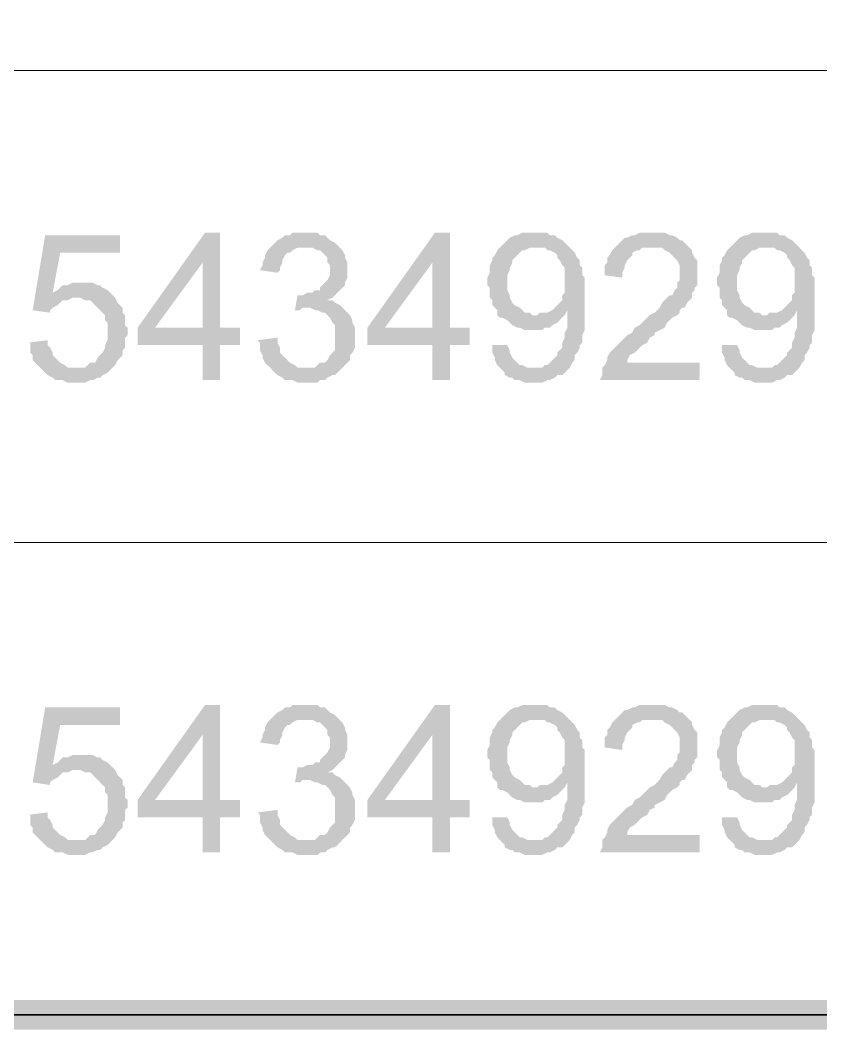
# Model space of a CAD drawing. Header units: millimetres. Extents: x -383313 to -161684, y -117025 to 99224.
# Drawn here: x -368034 to -366677, y -36104 to -34394 of the extents above; entities that cross this region are included whole.
import ezdxf

# ---------------------------------------------------------------- set-up
doc = ezdxf.new("R2010")
doc.units = ezdxf.units.MM
doc.header["$MEASUREMENT"] = 0
doc.layers.add('PDF_Geometry', color=7, linetype='Continuous')
doc.layers.add('PDF_Solid Fills', color=7, linetype='Continuous')

# ---------------------------------------------------------------- blocks, each defined once
blk = doc.blocks.new('A$Cf5759c35')
at = {"layer": 'PDF_Solid Fills'}
for points in [[(-9232.9, -16488.8), (-9258.3, -16488.8), (-9372.6, -16649.7), (-9372.6, -16679.3), (-9262.5, -16679.3), (-9262.5, -16738.6), (-9232.9, -16738.6), (-9232.9, -16679.3), (-9199, -16679.3), (-9199, -16649.7), (-9232.9, -16649.7), (-9343, -16649.7), (-9262.5, -16539.6)], [(-9232.9, -16488.8), (-9262.5, -16539.6), (-9262.5, -16649.7), (-9343, -16649.7), (-9232.9, -16649.7)], [(-9089, -16488.8), (-9110.1, -16488.8), (-9114.4, -16493.1), (-9122.8, -16493.1), (-9127.1, -16497.3), (-9135.5, -16501.5), (-9139.8, -16505.8), (-9139.8, -16505.8), (-9144, -16510), (-9089, -16514.2), (-9084.7, -16514.2), (-9076.3, -16514.2), (-9067.8, -16518.5), (-9063.6, -16518.5), (-9059.3, -16522.7), (-9055.1, -16526.9), (-9050.9, -16531.2), (-9050.9, -16539.6), (-9046.6, -16543.9), (-9046.6, -16552.3), (-9046.6, -16556.6), (-9046.6, -16560.8), (-9050.9, -16569.3), (-9055.1, -16573.5), (-9059.3, -16577.7), (-9063.6, -16582), (-9063.6, -16586.2), (-9072, -16586.2), (-9076.3, -16590.4), (-9084.7, -16590.4), (-9093.2, -16594.7), (-9097.4, -16594.7), (-9038.2, -16594.7), (-9033.9, -16590.4), (-9029.7, -16586.2), (-9025.5, -16582), (-9021.2, -16577.7), (-9021.2, -16573.5), (-9017, -16565), (-9017, -16560.8), (-9017, -16552.3), (-9017, -16548.1), (-9017, -16539.6), (-9021.2, -16531.2), (-9021.2, -16526.9), (-9025.5, -16518.5), (-9025.5, -16518.5), (-9029.7, -16514.2), (-9033.9, -16510), (-9038.2, -16505.8), (-9046.6, -16501.5), (-9050.9, -16497.3), (-9055.1, -16493.1), (-9063.6, -16493.1), (-9067.8, -16488.8), (-9076.3, -16488.8), (-9080.5, -16488.8)], [(-8843.4, -16488.8), (-8868.8, -16488.8), (-8983.1, -16649.7), (-8983.1, -16679.3), (-8873.1, -16679.3), (-8873.1, -16738.6), (-8843.4, -16738.6), (-8843.4, -16679.3), (-8809.6, -16679.3), (-8809.6, -16649.7), (-8843.4, -16649.7), (-8953.5, -16649.7), (-8873.1, -16539.6)], [(-8843.4, -16488.8), (-8873.1, -16539.6), (-8873.1, -16649.7), (-8953.5, -16649.7), (-8843.4, -16649.7)], [(-8699.5, -16488.8), (-8699.5, -16488.8), (-8720.7, -16488.8), (-8729.1, -16493.1), (-8733.4, -16493.1), (-8741.8, -16497.3), (-8746.1, -16501.5), (-8750.3, -16505.8), (-8754.5, -16510), (-8695.3, -16514.2), (-8691, -16514.2), (-8682.6, -16514.2), (-8678.3, -16518.5), (-8674.1, -16518.5), (-8665.6, -16522.7), (-8661.4, -16526.9), (-8661.4, -16531.2), (-8657.2, -16535.4), (-8652.9, -16543.9), (-8648.7, -16548.1), (-8648.7, -16556.6), (-8648.7, -16560.8), (-8648.7, -16569.3), (-8648.7, -16573.5), (-8648.7, -16582), (-8648.7, -16590.4), (-8652.9, -16594.7), (-8652.9, -16603.1), (-8657.2, -16607.4), (-8661.4, -16611.6), (-8665.6, -16615.8), (-8669.9, -16620.1), (-8644.5, -16620.1), (-8644.5, -16628.5), (-8644.5, -16628.5), (-8644.5, -16637), (-8644.5, -16645.5), (-8644.5, -16649.7), (-8648.7, -16658.2), (-8648.7, -16666.6), (-8648.7, -16666.6), (-8652.9, -16675.1), (-8652.9, -16683.6), (-8657.2, -16687.8), (-8661.4, -16692), (-8661.4, -16696.3), (-8665.6, -16700.5), (-8674.1, -16709), (-8678.3, -16713.2), (-8682.6, -16713.2), (-8686.8, -16717.4), (-8695.3, -16717.4), (-8703.7, -16717.4), (-8644.5, -16721.7), (-8640.2, -16717.4), (-8636, -16709), (-8631.8, -16704.7), (-8631.8, -16696.3), (-8627.5, -16692), (-8623.3, -16683.6), (-8623.3, -16683.6), (-8623.3, -16679.3), (-8619.1, -16675.1), (-8619.1, -16666.6), (-8619.1, -16662.4), (-8614.8, -16653.9), (-8614.8, -16649.7), (-8614.8, -16641.2), (-8614.8, -16632.8), (-8614.8, -16624.3), (-8614.8, -16615.8), (-8614.8, -16607.4), (-8614.8, -16607.4), (-8614.8, -16598.9), (-8614.8, -16590.4), (-8614.8, -16582), (-8614.8, -16573.5), (-8614.8, -16565), (-8619.1, -16560.8), (-8619.1, -16552.3), (-8619.1, -16548.1), (-8623.3, -16543.9), (-8623.3, -16539.6), (-8623.3, -16535.4), (-8627.5, -16531.2), (-8631.8, -16522.7), (-8636, -16518.5), (-8640.2, -16514.2), (-8644.5, -16510), (-8648.7, -16505.8), (-8652.9, -16501.5), (-8661.4, -16497.3), (-8665.6, -16493.1), (-8674.1, -16493.1), (-8678.3, -16488.8), (-8686.8, -16488.8), (-8691, -16488.8)], [(-8500.5, -16488.8), (-8521.7, -16488.8), (-8530.2, -16493.1), (-8534.4, -16493.1), (-8542.9, -16497.3), (-8547.1, -16497.3), (-8551.3, -16501.5), (-8555.6, -16505.8), (-8559.8, -16510), (-8564, -16514.2), (-8568.3, -16518.5), (-8572.5, -16526.9), (-8576.7, -16531.2), (-8576.7, -16539.6), (-8581, -16543.9), (-8581, -16552.3), (-8581, -16560.8), (-8551.3, -16565), (-8551.3, -16556.6), (-8547.1, -16548.1), (-8547.1, -16543.9), (-8542.9, -16535.4), (-8538.6, -16531.2), (-8534.4, -16526.9), (-8534.4, -16522.7), (-8525.9, -16518.5), (-8521.7, -16518.5), (-8517.5, -16514.2), (-8509, -16514.2), (-8500.5, -16514.2), (-8437, -16514.2), (-8445.5, -16505.8), (-8445.5, -16505.8), (-8449.7, -16501.5), (-8454, -16501.5), (-8458.2, -16497.3), (-8466.7, -16493.1), (-8470.9, -16493.1), (-8479.4, -16488.8), (-8483.6, -16488.8), (-8492.1, -16488.8)], [(-8310, -16488.8), (-8310, -16488.8), (-8331.2, -16488.8), (-8339.7, -16493.1), (-8343.9, -16493.1), (-8352.4, -16497.3), (-8356.6, -16501.5), (-8360.8, -16505.8), (-8365.1, -16510), (-8305.8, -16514.2), (-8301.6, -16514.2), (-8293.1, -16514.2), (-8288.9, -16518.5), (-8284.6, -16518.5), (-8276.2, -16522.7), (-8271.9, -16526.9), (-8271.9, -16531.2), (-8267.7, -16535.4), (-8263.5, -16543.9), (-8259.2, -16548.1), (-8259.2, -16556.6), (-8259.2, -16560.8), (-8259.2, -16569.3), (-8259.2, -16573.5), (-8259.2, -16582), (-8259.2, -16590.4), (-8263.5, -16594.7), (-8263.5, -16603.1), (-8267.7, -16607.4), (-8271.9, -16611.6), (-8276.2, -16615.8), (-8280.4, -16620.1), (-8255, -16620.1), (-8255, -16628.5), (-8255, -16628.5), (-8255, -16637), (-8255, -16645.5), (-8255, -16649.7), (-8259.2, -16658.2), (-8259.2, -16666.6), (-8259.2, -16666.6), (-8263.5, -16675.1), (-8263.5, -16683.6), (-8267.7, -16687.8), (-8271.9, -16692), (-8271.9, -16696.3), (-8276.2, -16700.5), (-8284.6, -16709), (-8288.9, -16713.2), (-8293.1, -16713.2), (-8297.3, -16717.4), (-8305.8, -16717.4), (-8314.3, -16717.4), (-8255, -16721.7), (-8250.8, -16717.4), (-8246.5, -16709), (-8242.3, -16704.7), (-8242.3, -16696.3), (-8238.1, -16692), (-8233.8, -16683.6), (-8233.8, -16683.6), (-8233.8, -16679.3), (-8229.6, -16675.1), (-8229.6, -16666.6), (-8229.6, -16662.4), (-8225.4, -16653.9), (-8225.4, -16649.7), (-8225.4, -16641.2), (-8225.4, -16632.8), (-8225.4, -16624.3), (-8225.4, -16615.8), (-8225.4, -16607.4), (-8225.4, -16607.4), (-8225.4, -16598.9), (-8225.4, -16590.4), (-8225.4, -16582), (-8225.4, -16573.5), (-8225.4, -16565), (-8229.6, -16560.8), (-8229.6, -16552.3), (-8229.6, -16548.1), (-8233.8, -16543.9), (-8233.8, -16539.6), (-8233.8, -16535.4), (-8238.1, -16531.2), (-8242.3, -16522.7), (-8246.5, -16518.5), (-8250.8, -16514.2), (-8255, -16510), (-8259.2, -16505.8), (-8263.5, -16501.5), (-8271.9, -16497.3), (-8276.2, -16493.1), (-8284.6, -16493.1), (-8288.9, -16488.8), (-8297.3, -16488.8), (-8301.6, -16488.8)], [(-9402.2, -16493.1), (-9529.2, -16493.1), (-9550.4, -16620.1), (-9520.8, -16624.3), (-9520.8, -16620.1), (-9516.5, -16615.8), (-9508.1, -16611.6), (-9503.8, -16607.4), (-9503.8, -16607.4), (-9499.6, -16603.1), (-9491.1, -16603.1), (-9482.7, -16598.9), (-9478.4, -16598.9), (-9414.9, -16594.7), (-9414.9, -16594.7), (-9419.2, -16590.4), (-9516.5, -16590.4), (-9503.8, -16522.7), (-9402.2, -16522.7)], [(-9144, -16510), (-9148.2, -16514.2), (-9152.5, -16518.5), (-9156.7, -16526.9), (-9156.7, -16531.2), (-9160.9, -16539.6), (-9160.9, -16543.9), (-9165.2, -16552.3), (-9135.5, -16556.6), (-9131.3, -16552.3), (-9131.3, -16548.1), (-9127.1, -16539.6), (-9127.1, -16535.4), (-9122.8, -16526.9), (-9118.6, -16522.7), (-9114.4, -16522.7), (-9110.1, -16518.5), (-9101.7, -16514.2), (-9097.4, -16514.2), (-9089, -16514.2)], [(-8754.5, -16510), (-8758.8, -16514.2), (-8763, -16518.5), (-8767.2, -16526.9), (-8771.5, -16531.2), (-8771.5, -16535.4), (-8775.7, -16543.9), (-8775.7, -16548.1), (-8775.7, -16556.6), (-8779.9, -16565), (-8779.9, -16573.5), (-8779.9, -16577.7), (-8775.7, -16582), (-8775.7, -16590.4), (-8775.7, -16598.9), (-8771.5, -16603.1), (-8771.5, -16611.6), (-8767.2, -16615.8), (-8763, -16620.1), (-8763, -16628.5), (-8758.8, -16632.8), (-8695.3, -16628.5), (-8703.7, -16628.5), (-8708, -16624.3), (-8716.4, -16624.3), (-8720.7, -16620.1), (-8724.9, -16615.8), (-8733.4, -16611.6), (-8733.4, -16611.6), (-8737.6, -16607.4), (-8741.8, -16598.9), (-8741.8, -16594.7), (-8746.1, -16586.2), (-8746.1, -16582), (-8746.1, -16573.5), (-8746.1, -16565), (-8746.1, -16560.8), (-8741.8, -16552.3), (-8741.8, -16548.1), (-8737.6, -16539.6), (-8737.6, -16535.4), (-8733.4, -16531.2), (-8724.9, -16522.7), (-8720.7, -16518.5), (-8716.4, -16518.5), (-8708, -16514.2), (-8703.7, -16514.2), (-8695.3, -16514.2)], [(-8437, -16514.2), (-8500.5, -16514.2), (-8483.6, -16514.2), (-8479.4, -16518.5), (-8470.9, -16522.7), (-8466.7, -16526.9), (-8466.7, -16526.9), (-8462.4, -16531.2), (-8458.2, -16535.4), (-8454, -16543.9), (-8454, -16548.1), (-8454, -16556.6), (-8454, -16560.8), (-8454, -16569.3), (-8458.2, -16573.5), (-8458.2, -16582), (-8462.4, -16586.2), (-8466.7, -16594.7), (-8470.9, -16594.7), (-8475.1, -16598.9), (-8479.4, -16603.1), (-8483.6, -16607.4), (-8487.8, -16615.8), (-8492.1, -16620.1), (-8496.3, -16624.3), (-8504.8, -16628.5), (-8509, -16632.8), (-8517.5, -16641.2), (-8521.7, -16645.5), (-8530.2, -16649.7), (-8534.4, -16658.2), (-8542.9, -16662.4), (-8547.1, -16666.6), (-8551.3, -16670.9), (-8555.6, -16675.1), (-8559.8, -16679.3), (-8564, -16683.6), (-8568.3, -16687.8), (-8572.5, -16692), (-8576.7, -16700.5), (-8576.7, -16704.7), (-8581, -16713.2), (-8585.2, -16717.4), (-8585.2, -16717.4), (-8585.2, -16725.9), (-8585.2, -16730.1), (-8589.4, -16738.6), (-8420.1, -16738.6), (-8420.1, -16709), (-8542.9, -16709), (-8542.9, -16709), (-8542.9, -16704.7), (-8538.6, -16696.3), (-8530.2, -16692), (-8530.2, -16692), (-8525.9, -16687.8), (-8521.7, -16683.6), (-8517.5, -16679.3), (-8509, -16675.1), (-8504.8, -16666.6), (-8496.3, -16662.4), (-8496.3, -16658.2), (-8487.8, -16653.9), (-8479.4, -16649.7), (-8475.1, -16641.2), (-8470.9, -16637), (-8466.7, -16632.8), (-8458.2, -16628.5), (-8454, -16624.3), (-8454, -16620.1), (-8449.7, -16615.8), (-8445.5, -16615.8), (-8441.3, -16607.4), (-8437, -16603.1), (-8432.8, -16598.9), (-8432.8, -16590.4), (-8428.6, -16586.2), (-8428.6, -16582), (-8424.3, -16577.7), (-8424.3, -16569.3), (-8424.3, -16565), (-8424.3, -16556.6), (-8424.3, -16556.6), (-8424.3, -16548.1), (-8424.3, -16543.9), (-8424.3, -16535.4), (-8428.6, -16531.2), (-8432.8, -16522.7), (-8432.8, -16518.5)], [(-8365.1, -16510), (-8369.3, -16514.2), (-8373.5, -16518.5), (-8377.8, -16526.9), (-8382, -16531.2), (-8382, -16535.4), (-8386.2, -16543.9), (-8386.2, -16548.1), (-8386.2, -16556.6), (-8390.5, -16565), (-8390.5, -16573.5), (-8390.5, -16577.7), (-8386.2, -16582), (-8386.2, -16590.4), (-8386.2, -16598.9), (-8382, -16603.1), (-8382, -16611.6), (-8377.8, -16615.8), (-8373.5, -16620.1), (-8373.5, -16628.5), (-8369.3, -16632.8), (-8305.8, -16628.5), (-8314.3, -16628.5), (-8318.5, -16624.3), (-8327, -16624.3), (-8331.2, -16620.1), (-8335.4, -16615.8), (-8343.9, -16611.6), (-8343.9, -16611.6), (-8348.1, -16607.4), (-8352.4, -16598.9), (-8352.4, -16594.7), (-8356.6, -16586.2), (-8356.6, -16582), (-8356.6, -16573.5), (-8356.6, -16565), (-8356.6, -16560.8), (-8352.4, -16552.3), (-8352.4, -16548.1), (-8348.1, -16539.6), (-8348.1, -16535.4), (-8343.9, -16531.2), (-8335.4, -16522.7), (-8331.2, -16518.5), (-8327, -16518.5), (-8318.5, -16514.2), (-8314.3, -16514.2), (-8305.8, -16514.2)], [(-9470, -16573.5), (-9470, -16573.5), (-9482.7, -16573.5), (-9491.1, -16577.7), (-9499.6, -16577.7), (-9503.8, -16582), (-9508.1, -16586.2), (-9516.5, -16590.4), (-9419.2, -16590.4), (-9423.4, -16586.2), (-9431.9, -16582), (-9436.1, -16577.7), (-9440.3, -16577.7), (-9448.8, -16573.5), (-9453, -16573.5), (-9461.5, -16573.5)], [(-9414.9, -16594.7), (-9478.4, -16598.9), (-9470, -16598.9), (-9461.5, -16603.1), (-9453, -16603.1), (-9448.8, -16607.4), (-9444.6, -16611.6), (-9440.3, -16615.8), (-9436.1, -16620.1), (-9431.9, -16624.3), (-9427.6, -16628.5), (-9427.6, -16637), (-9423.4, -16641.2), (-9423.4, -16649.7), (-9423.4, -16658.2), (-9423.4, -16658.2), (-9423.4, -16662.4), (-9423.4, -16670.9), (-9427.6, -16679.3), (-9427.6, -16683.6), (-9431.9, -16692), (-9436.1, -16696.3), (-9440.3, -16700.5), (-9440.3, -16700.5), (-9444.6, -16709), (-9453, -16709), (-9457.3, -16713.2), (-9461.5, -16717.4), (-9470, -16717.4), (-9478.4, -16717.4), (-9414.9, -16717.4), (-9410.7, -16713.2), (-9410.7, -16713.2), (-9406.5, -16704.7), (-9402.2, -16700.5), (-9398, -16696.3), (-9398, -16687.8), (-9393.8, -16683.6), (-9393.8, -16675.1), (-9393.8, -16666.6), (-9389.5, -16662.4), (-9389.5, -16653.9), (-9389.5, -16649.7), (-9393.8, -16645.5), (-9393.8, -16637), (-9393.8, -16628.5), (-9398, -16624.3), (-9398, -16615.8), (-9402.2, -16611.6), (-9406.5, -16607.4), (-9410.7, -16598.9)], [(-9101.7, -16594.7), (-9105.9, -16620.1), (-9105.9, -16620.1), (-9097.4, -16620.1), (-9093.2, -16615.8), (-9084.7, -16615.8), (-9025.5, -16615.8), (-9029.7, -16611.6), (-9038.2, -16607.4), (-9042.4, -16603.1), (-9050.9, -16603.1), (-9042.4, -16598.9), (-9038.2, -16594.7), (-9097.4, -16594.7)], [(-9025.5, -16615.8), (-9084.7, -16615.8), (-9080.5, -16615.8), (-9072, -16620.1), (-9067.8, -16620.1), (-9059.3, -16624.3), (-9055.1, -16624.3), (-9050.9, -16628.5), (-9046.6, -16632.8), (-9042.4, -16641.2), (-9038.2, -16645.5), (-9038.2, -16649.7), (-9038.2, -16658.2), (-9038.2, -16666.6), (-9038.2, -16666.6), (-9038.2, -16670.9), (-9038.2, -16679.3), (-9038.2, -16687.8), (-9042.4, -16692), (-9046.6, -16696.3), (-9050.9, -16704.7), (-9055.1, -16709), (-9063.6, -16709), (-9067.8, -16713.2), (-9072, -16717.4), (-9080.5, -16717.4), (-9089, -16717.4), (-9148.2, -16717.4), (-9144, -16721.7), (-9139.8, -16725.9), (-9135.5, -16730.1), (-9127.1, -16734.4), (-9122.8, -16738.6), (-9114.4, -16738.6), (-9110.1, -16738.6), (-9101.7, -16742.8), (-9097.4, -16742.8), (-9089, -16742.8), (-9084.7, -16742.8), (-9076.3, -16742.8), (-9067.8, -16742.8), (-9063.6, -16738.6), (-9055.1, -16738.6), (-9050.9, -16734.4), (-9042.4, -16730.1), (-9038.2, -16730.1), (-9033.9, -16725.9), (-9029.7, -16721.7), (-9025.5, -16717.4), (-9021.2, -16713.2), (-9017, -16709), (-9012.8, -16704.7), (-9012.8, -16696.3), (-9008.5, -16692), (-9004.3, -16683.6), (-9004.3, -16679.3), (-9004.3, -16670.9), (-9004.3, -16666.6), (-9004.3, -16662.4), (-9004.3, -16653.9), (-9004.3, -16649.7), (-9008.5, -16641.2), (-9008.5, -16637), (-9012.8, -16628.5), (-9017, -16624.3), (-9017, -16624.3), (-9021.2, -16620.1)], [(-8669.9, -16620.1), (-8678.3, -16624.3), (-8691, -16624.3), (-8695.3, -16628.5), (-8758.8, -16632.8), (-8754.5, -16632.8), (-8746.1, -16637), (-8741.8, -16641.2), (-8737.6, -16645.5), (-8729.1, -16649.7), (-8724.9, -16649.7), (-8716.4, -16653.9), (-8712.2, -16653.9), (-8703.7, -16653.9), (-8703.7, -16653.9), (-8695.3, -16653.9), (-8686.8, -16653.9), (-8682.6, -16649.7), (-8674.1, -16649.7), (-8669.9, -16645.5), (-8669.9, -16645.5), (-8661.4, -16641.2), (-8657.2, -16637), (-8652.9, -16632.8), (-8648.7, -16628.5), (-8644.5, -16620.1)], [(-8280.4, -16620.1), (-8288.9, -16624.3), (-8301.6, -16624.3), (-8305.8, -16628.5), (-8369.3, -16632.8), (-8365.1, -16632.8), (-8356.6, -16637), (-8352.4, -16641.2), (-8348.1, -16645.5), (-8339.7, -16649.7), (-8335.4, -16649.7), (-8327, -16653.9), (-8322.7, -16653.9), (-8314.3, -16653.9), (-8314.3, -16653.9), (-8305.8, -16653.9), (-8297.3, -16653.9), (-8293.1, -16649.7), (-8284.6, -16649.7), (-8280.4, -16645.5), (-8280.4, -16645.5), (-8271.9, -16641.2), (-8267.7, -16637), (-8263.5, -16632.8), (-8259.2, -16628.5), (-8255, -16620.1)], [(-9525, -16670.9), (-9558.9, -16675.1), (-9554.6, -16675.1), (-9554.6, -16692), (-9550.4, -16696.3), (-9550.4, -16704.7), (-9546.2, -16709), (-9541.9, -16713.2), (-9537.7, -16717.4), (-9533.5, -16721.7), (-9529.2, -16725.9), (-9525, -16730.1), (-9516.5, -16734.4), (-9512.3, -16738.6), (-9503.8, -16738.6), (-9499.6, -16738.6), (-9491.1, -16742.8), (-9482.7, -16742.8), (-9478.4, -16742.8), (-9474.2, -16742.8), (-9470, -16742.8), (-9461.5, -16742.8), (-9453, -16738.6), (-9448.8, -16738.6), (-9440.3, -16734.4), (-9436.1, -16734.4), (-9431.9, -16730.1), (-9423.4, -16725.9), (-9419.2, -16721.7), (-9414.9, -16717.4), (-9478.4, -16717.4), (-9478.4, -16717.4), (-9482.7, -16717.4), (-9491.1, -16717.4), (-9495.4, -16713.2), (-9503.8, -16709), (-9508.1, -16704.7), (-9512.3, -16700.5), (-9516.5, -16696.3), (-9516.5, -16692), (-9520.8, -16683.6), (-9525, -16679.3)], [(-9135.5, -16666.6), (-9169.4, -16670.9), (-9165.2, -16675.1), (-9165.2, -16687.8), (-9160.9, -16696.3), (-9160.9, -16700.5), (-9156.7, -16709), (-9152.5, -16713.2), (-9148.2, -16717.4), (-9089, -16717.4), (-9093.2, -16717.4), (-9101.7, -16717.4), (-9105.9, -16713.2), (-9114.4, -16709), (-9118.6, -16704.7), (-9118.6, -16704.7), (-9122.8, -16700.5), (-9127.1, -16696.3), (-9131.3, -16692), (-9131.3, -16683.6), (-9135.5, -16675.1)], [(-8746.1, -16679.3), (-8771.5, -16679.3), (-8771.5, -16692), (-8767.2, -16700.5), (-8767.2, -16704.7), (-8763, -16713.2), (-8758.8, -16717.4), (-8754.5, -16721.7), (-8750.3, -16725.9), (-8750.3, -16730.1), (-8741.8, -16734.4), (-8737.6, -16734.4), (-8733.4, -16738.6), (-8724.9, -16738.6), (-8716.4, -16742.8), (-8712.2, -16742.8), (-8703.7, -16742.8), (-8699.5, -16742.8), (-8691, -16742.8), (-8686.8, -16742.8), (-8678.3, -16738.6), (-8674.1, -16738.6), (-8665.6, -16734.4), (-8661.4, -16730.1), (-8652.9, -16730.1), (-8648.7, -16725.9), (-8644.5, -16721.7), (-8703.7, -16717.4), (-8703.7, -16717.4), (-8712.2, -16717.4), (-8720.7, -16713.2), (-8724.9, -16713.2), (-8729.1, -16709), (-8733.4, -16704.7), (-8737.6, -16700.5), (-8741.8, -16692), (-8741.8, -16687.8)], [(-8356.6, -16679.3), (-8382, -16679.3), (-8382, -16692), (-8377.8, -16700.5), (-8377.8, -16704.7), (-8373.5, -16713.2), (-8369.3, -16717.4), (-8365.1, -16721.7), (-8360.8, -16725.9), (-8360.8, -16730.1), (-8352.4, -16734.4), (-8348.1, -16734.4), (-8343.9, -16738.6), (-8335.4, -16738.6), (-8327, -16742.8), (-8322.7, -16742.8), (-8314.3, -16742.8), (-8310, -16742.8), (-8301.6, -16742.8), (-8297.3, -16742.8), (-8288.9, -16738.6), (-8284.6, -16738.6), (-8276.2, -16734.4), (-8271.9, -16730.1), (-8263.5, -16730.1), (-8259.2, -16725.9), (-8255, -16721.7), (-8314.3, -16717.4), (-8314.3, -16717.4), (-8322.7, -16717.4), (-8331.2, -16713.2), (-8335.4, -16713.2), (-8339.7, -16709), (-8343.9, -16704.7), (-8348.1, -16700.5), (-8352.4, -16692), (-8352.4, -16687.8)], [(-9402.2, -17293.2), (-9529.2, -17293.2), (-9550.4, -17420.2), (-9520.8, -17424.4), (-9520.8, -17420.2), (-9516.5, -17415.9), (-9508.1, -17411.7), (-9503.8, -17407.5), (-9503.8, -17407.5), (-9499.6, -17403.2), (-9491.1, -17403.2), (-9482.7, -17399), (-9478.4, -17399), (-9414.9, -17394.8), (-9414.9, -17394.8), (-9419.2, -17390.5), (-9516.5, -17390.5), (-9503.8, -17322.8), (-9402.2, -17322.8)], [(-9232.9, -17288.9), (-9258.3, -17288.9), (-9372.6, -17449.8), (-9372.6, -17479.4), (-9262.5, -17479.4), (-9262.5, -17538.7), (-9232.9, -17538.7), (-9232.9, -17479.4), (-9199, -17479.4), (-9199, -17449.8), (-9232.9, -17449.8), (-9343, -17449.8), (-9262.5, -17339.7)], [(-9232.9, -17288.9), (-9262.5, -17339.7), (-9262.5, -17449.8), (-9343, -17449.8), (-9232.9, -17449.8)], [(-9089, -17288.9), (-9110.1, -17288.9), (-9114.4, -17293.2), (-9122.8, -17293.2), (-9127.1, -17297.4), (-9135.5, -17301.6), (-9139.8, -17305.9), (-9139.8, -17305.9), (-9144, -17310.1), (-9089, -17314.3), (-9084.7, -17314.3), (-9076.3, -17314.3), (-9067.8, -17318.6), (-9063.6, -17318.6), (-9059.3, -17322.8), (-9055.1, -17327), (-9050.9, -17331.3), (-9050.9, -17339.7), (-9046.6, -17344), (-9046.6, -17352.4), (-9046.6, -17356.7), (-9046.6, -17360.9), (-9050.9, -17369.4), (-9055.1, -17373.6), (-9059.3, -17377.8), (-9063.6, -17382.1), (-9063.6, -17386.3), (-9072, -17386.3), (-9076.3, -17390.5), (-9084.7, -17390.5), (-9093.2, -17394.8), (-9097.4, -17394.8), (-9038.2, -17394.8), (-9033.9, -17390.5), (-9029.7, -17386.3), (-9025.5, -17382.1), (-9021.2, -17377.8), (-9021.2, -17373.6), (-9017, -17365.1), (-9017, -17360.9), (-9017, -17352.4), (-9017, -17348.2), (-9017, -17339.7), (-9021.2, -17331.3), (-9021.2, -17327), (-9025.5, -17318.6), (-9025.5, -17318.6), (-9029.7, -17314.3), (-9033.9, -17310.1), (-9038.2, -17305.9), (-9046.6, -17301.6), (-9050.9, -17297.4), (-9055.1, -17293.2), (-9063.6, -17293.2), (-9067.8, -17288.9), (-9076.3, -17288.9), (-9080.5, -17288.9)], [(-8843.4, -17288.9), (-8868.8, -17288.9), (-8983.1, -17449.8), (-8983.1, -17479.4), (-8873.1, -17479.4), (-8873.1, -17538.7), (-8843.4, -17538.7), (-8843.4, -17479.4), (-8809.6, -17479.4), (-8809.6, -17449.8), (-8843.4, -17449.8), (-8953.5, -17449.8), (-8873.1, -17339.7)], [(-8843.4, -17288.9), (-8873.1, -17339.7), (-8873.1, -17449.8), (-8953.5, -17449.8), (-8843.4, -17449.8)], [(-8699.5, -17288.9), (-8699.5, -17288.9), (-8720.7, -17288.9), (-8729.1, -17293.2), (-8733.4, -17293.2), (-8741.8, -17297.4), (-8746.1, -17301.6), (-8750.3, -17305.9), (-8754.5, -17310.1), (-8695.3, -17314.3), (-8691, -17314.3), (-8682.6, -17314.3), (-8678.3, -17318.6), (-8674.1, -17318.6), (-8665.6, -17322.8), (-8661.4, -17327), (-8661.4, -17331.3), (-8657.2, -17335.5), (-8652.9, -17344), (-8648.7, -17348.2), (-8648.7, -17356.7), (-8648.7, -17360.9), (-8648.7, -17369.4), (-8648.7, -17373.6), (-8648.7, -17382.1), (-8648.7, -17390.5), (-8652.9, -17394.8), (-8652.9, -17403.2), (-8657.2, -17407.5), (-8661.4, -17411.7), (-8665.6, -17415.9), (-8669.9, -17420.2), (-8644.5, -17420.2), (-8644.5, -17428.6), (-8644.5, -17428.6), (-8644.5, -17437.1), (-8644.5, -17445.6), (-8644.5, -17449.8), (-8648.7, -17458.3), (-8648.7, -17466.7), (-8648.7, -17466.7), (-8652.9, -17475.2), (-8652.9, -17483.7), (-8657.2, -17487.9), (-8661.4, -17492.1), (-8661.4, -17496.4), (-8665.6, -17500.6), (-8674.1, -17509.1), (-8678.3, -17513.3), (-8682.6, -17513.3), (-8686.8, -17517.5), (-8695.3, -17517.5), (-8703.7, -17517.5), (-8644.5, -17521.8), (-8640.2, -17517.5), (-8636, -17509.1), (-8631.8, -17504.8), (-8631.8, -17496.4), (-8627.5, -17492.1), (-8623.3, -17483.7), (-8623.3, -17483.7), (-8623.3, -17479.4), (-8619.1, -17475.2), (-8619.1, -17466.7), (-8619.1, -17462.5), (-8614.8, -17454), (-8614.8, -17449.8), (-8614.8, -17441.3), (-8614.8, -17432.9), (-8614.8, -17424.4), (-8614.8, -17415.9), (-8614.8, -17407.5), (-8614.8, -17407.5), (-8614.8, -17399), (-8614.8, -17390.5), (-8614.8, -17382.1), (-8614.8, -17373.6), (-8614.8, -17365.1), (-8619.1, -17360.9), (-8619.1, -17352.4), (-8619.1, -17348.2), (-8623.3, -17344), (-8623.3, -17339.7), (-8623.3, -17335.5), (-8627.5, -17331.3), (-8631.8, -17322.8), (-8636, -17318.6), (-8640.2, -17314.3), (-8644.5, -17310.1), (-8648.7, -17305.9), (-8652.9, -17301.6), (-8661.4, -17297.4), (-8665.6, -17293.2), (-8674.1, -17293.2), (-8678.3, -17288.9), (-8686.8, -17288.9), (-8691, -17288.9)], [(-8500.5, -17288.9), (-8521.7, -17288.9), (-8530.2, -17293.2), (-8534.4, -17293.2), (-8542.9, -17297.4), (-8547.1, -17297.4), (-8551.3, -17301.6), (-8555.6, -17305.9), (-8559.8, -17310.1), (-8564, -17314.3), (-8568.3, -17318.6), (-8572.5, -17327), (-8576.7, -17331.3), (-8576.7, -17339.7), (-8581, -17344), (-8581, -17352.4), (-8581, -17360.9), (-8551.3, -17365.1), (-8551.3, -17356.7), (-8547.1, -17348.2), (-8547.1, -17344), (-8542.9, -17335.5), (-8538.6, -17331.3), (-8534.4, -17327), (-8534.4, -17322.8), (-8525.9, -17318.6), (-8521.7, -17318.6), (-8517.5, -17314.3), (-8509, -17314.3), (-8500.5, -17314.3), (-8437, -17314.3), (-8445.5, -17305.9), (-8445.5, -17305.9), (-8449.7, -17301.6), (-8454, -17301.6), (-8458.2, -17297.4), (-8466.7, -17293.2), (-8470.9, -17293.2), (-8479.4, -17288.9), (-8483.6, -17288.9), (-8492.1, -17288.9)], [(-8310, -17288.9), (-8310, -17288.9), (-8331.2, -17288.9), (-8339.7, -17293.2), (-8343.9, -17293.2), (-8352.4, -17297.4), (-8356.6, -17301.6), (-8360.8, -17305.9), (-8365.1, -17310.1), (-8305.8, -17314.3), (-8301.6, -17314.3), (-8293.1, -17314.3), (-8288.9, -17318.6), (-8284.6, -17318.6), (-8276.2, -17322.8), (-8271.9, -17327), (-8271.9, -17331.3), (-8267.7, -17335.5), (-8263.5, -17344), (-8259.2, -17348.2), (-8259.2, -17356.7), (-8259.2, -17360.9), (-8259.2, -17369.4), (-8259.2, -17373.6), (-8259.2, -17382.1), (-8259.2, -17390.5), (-8263.5, -17394.8), (-8263.5, -17403.2), (-8267.7, -17407.5), (-8271.9, -17411.7), (-8276.2, -17415.9), (-8280.4, -17420.2), (-8255, -17420.2), (-8255, -17428.6), (-8255, -17428.6), (-8255, -17437.1), (-8255, -17445.6), (-8255, -17449.8), (-8259.2, -17458.3), (-8259.2, -17466.7), (-8259.2, -17466.7), (-8263.5, -17475.2), (-8263.5, -17483.7), (-8267.7, -17487.9), (-8271.9, -17492.1), (-8271.9, -17496.4), (-8276.2, -17500.6), (-8284.6, -17509.1), (-8288.9, -17513.3), (-8293.1, -17513.3), (-8297.3, -17517.5), (-8305.8, -17517.5), (-8314.3, -17517.5), (-8255, -17521.8), (-8250.8, -17517.5), (-8246.5, -17509.1), (-8242.3, -17504.8), (-8242.3, -17496.4), (-8238.1, -17492.1), (-8233.8, -17483.7), (-8233.8, -17483.7), (-8233.8, -17479.4), (-8229.6, -17475.2), (-8229.6, -17466.7), (-8229.6, -17462.5), (-8225.4, -17454), (-8225.4, -17449.8), (-8225.4, -17441.3), (-8225.4, -17432.9), (-8225.4, -17424.4), (-8225.4, -17415.9), (-8225.4, -17407.5), (-8225.4, -17407.5), (-8225.4, -17399), (-8225.4, -17390.5), (-8225.4, -17382.1), (-8225.4, -17373.6), (-8225.4, -17365.1), (-8229.6, -17360.9), (-8229.6, -17352.4), (-8229.6, -17348.2), (-8233.8, -17344), (-8233.8, -17339.7), (-8233.8, -17335.5), (-8238.1, -17331.3), (-8242.3, -17322.8), (-8246.5, -17318.6), (-8250.8, -17314.3), (-8255, -17310.1), (-8259.2, -17305.9), (-8263.5, -17301.6), (-8271.9, -17297.4), (-8276.2, -17293.2), (-8284.6, -17293.2), (-8288.9, -17288.9), (-8297.3, -17288.9), (-8301.6, -17288.9)], [(-9144, -17310.1), (-9148.2, -17314.3), (-9152.5, -17318.6), (-9156.7, -17327), (-9156.7, -17331.3), (-9160.9, -17339.7), (-9160.9, -17344), (-9165.2, -17352.4), (-9135.5, -17356.7), (-9131.3, -17352.4), (-9131.3, -17348.2), (-9127.1, -17339.7), (-9127.1, -17335.5), (-9122.8, -17327), (-9118.6, -17322.8), (-9114.4, -17322.8), (-9110.1, -17318.6), (-9101.7, -17314.3), (-9097.4, -17314.3), (-9089, -17314.3)], [(-8754.5, -17310.1), (-8758.8, -17314.3), (-8763, -17318.6), (-8767.2, -17327), (-8771.5, -17331.3), (-8771.5, -17335.5), (-8775.7, -17344), (-8775.7, -17348.2), (-8775.7, -17356.7), (-8779.9, -17365.1), (-8779.9, -17373.6), (-8779.9, -17377.8), (-8775.7, -17382.1), (-8775.7, -17390.5), (-8775.7, -17399), (-8771.5, -17403.2), (-8771.5, -17411.7), (-8767.2, -17415.9), (-8763, -17420.2), (-8763, -17428.6), (-8758.8, -17432.9), (-8695.3, -17428.6), (-8703.7, -17428.6), (-8708, -17424.4), (-8716.4, -17424.4), (-8720.7, -17420.2), (-8724.9, -17415.9), (-8733.4, -17411.7), (-8733.4, -17411.7), (-8737.6, -17407.5), (-8741.8, -17399), (-8741.8, -17394.8), (-8746.1, -17386.3), (-8746.1, -17382.1), (-8746.1, -17373.6), (-8746.1, -17365.1), (-8746.1, -17360.9), (-8741.8, -17352.4), (-8741.8, -17348.2), (-8737.6, -17339.7), (-8737.6, -17335.5), (-8733.4, -17331.3), (-8724.9, -17322.8), (-8720.7, -17318.6), (-8716.4, -17318.6), (-8708, -17314.3), (-8703.7, -17314.3), (-8695.3, -17314.3)], [(-8365.1, -17310.1), (-8369.3, -17314.3), (-8373.5, -17318.6), (-8377.8, -17327), (-8382, -17331.3), (-8382, -17335.5), (-8386.2, -17344), (-8386.2, -17348.2), (-8386.2, -17356.7), (-8390.5, -17365.1), (-8390.5, -17373.6), (-8390.5, -17377.8), (-8386.2, -17382.1), (-8386.2, -17390.5), (-8386.2, -17399), (-8382, -17403.2), (-8382, -17411.7), (-8377.8, -17415.9), (-8373.5, -17420.2), (-8373.5, -17428.6), (-8369.3, -17432.9), (-8305.8, -17428.6), (-8314.3, -17428.6), (-8318.5, -17424.4), (-8327, -17424.4), (-8331.2, -17420.2), (-8335.4, -17415.9), (-8343.9, -17411.7), (-8343.9, -17411.7), (-8348.1, -17407.5), (-8352.4, -17399), (-8352.4, -17394.8), (-8356.6, -17386.3), (-8356.6, -17382.1), (-8356.6, -17373.6), (-8356.6, -17365.1), (-8356.6, -17360.9), (-8352.4, -17352.4), (-8352.4, -17348.2), (-8348.1, -17339.7), (-8348.1, -17335.5), (-8343.9, -17331.3), (-8335.4, -17322.8), (-8331.2, -17318.6), (-8327, -17318.6), (-8318.5, -17314.3), (-8314.3, -17314.3), (-8305.8, -17314.3)], [(-8437, -17314.3), (-8500.5, -17314.3), (-8483.6, -17314.3), (-8479.4, -17318.6), (-8470.9, -17322.8), (-8466.7, -17327), (-8466.7, -17327), (-8462.4, -17331.3), (-8458.2, -17335.5), (-8454, -17344), (-8454, -17348.2), (-8454, -17356.7), (-8454, -17360.9), (-8454, -17369.4), (-8458.2, -17373.6), (-8458.2, -17382.1), (-8462.4, -17386.3), (-8466.7, -17394.8), (-8470.9, -17394.8), (-8475.1, -17399), (-8479.4, -17403.2), (-8483.6, -17407.5), (-8487.8, -17415.9), (-8492.1, -17420.2), (-8496.3, -17424.4), (-8504.8, -17428.6), (-8509, -17432.9), (-8517.5, -17441.3), (-8521.7, -17445.6), (-8530.2, -17449.8), (-8534.4, -17458.3), (-8542.9, -17462.5), (-8547.1, -17466.7), (-8551.3, -17471), (-8555.6, -17475.2), (-8559.8, -17479.4), (-8564, -17483.7), (-8568.3, -17487.9), (-8572.5, -17492.1), (-8576.7, -17500.6), (-8576.7, -17504.8), (-8581, -17513.3), (-8585.2, -17517.5), (-8585.2, -17517.5), (-8585.2, -17526), (-8585.2, -17530.2), (-8589.4, -17538.7), (-8420.1, -17538.7), (-8420.1, -17509.1), (-8542.9, -17509.1), (-8542.9, -17509.1), (-8542.9, -17504.8), (-8538.6, -17496.4), (-8530.2, -17492.1), (-8530.2, -17492.1), (-8525.9, -17487.9), (-8521.7, -17483.7), (-8517.5, -17479.4), (-8509, -17475.2), (-8504.8, -17466.7), (-8496.3, -17462.5), (-8496.3, -17458.3), (-8487.8, -17454), (-8479.4, -17449.8), (-8475.1, -17441.3), (-8470.9, -17437.1), (-8466.7, -17432.9), (-8458.2, -17428.6), (-8454, -17424.4), (-8454, -17420.2), (-8449.7, -17415.9), (-8445.5, -17415.9), (-8441.3, -17407.5), (-8437, -17403.2), (-8432.8, -17399), (-8432.8, -17390.5), (-8428.6, -17386.3), (-8428.6, -17382.1), (-8424.3, -17377.8), (-8424.3, -17369.4), (-8424.3, -17365.1), (-8424.3, -17356.7), (-8424.3, -17356.7), (-8424.3, -17348.2), (-8424.3, -17344), (-8424.3, -17335.5), (-8428.6, -17331.3), (-8432.8, -17322.8), (-8432.8, -17318.6)], [(-9470, -17373.6), (-9470, -17373.6), (-9482.7, -17373.6), (-9491.1, -17377.8), (-9499.6, -17377.8), (-9503.8, -17382.1), (-9508.1, -17386.3), (-9516.5, -17390.5), (-9419.2, -17390.5), (-9423.4, -17386.3), (-9431.9, -17382.1), (-9436.1, -17377.8), (-9440.3, -17377.8), (-9448.8, -17373.6), (-9453, -17373.6), (-9461.5, -17373.6)], [(-9414.9, -17394.8), (-9478.4, -17399), (-9470, -17399), (-9461.5, -17403.2), (-9453, -17403.2), (-9448.8, -17407.5), (-9444.6, -17411.7), (-9440.3, -17415.9), (-9436.1, -17420.2), (-9431.9, -17424.4), (-9427.6, -17428.6), (-9427.6, -17437.1), (-9423.4, -17441.3), (-9423.4, -17449.8), (-9423.4, -17458.3), (-9423.4, -17458.3), (-9423.4, -17462.5), (-9423.4, -17471), (-9427.6, -17479.4), (-9427.6, -17483.7), (-9431.9, -17492.1), (-9436.1, -17496.4), (-9440.3, -17500.6), (-9440.3, -17500.6), (-9444.6, -17509.1), (-9453, -17509.1), (-9457.3, -17513.3), (-9461.5, -17517.5), (-9470, -17517.5), (-9478.4, -17517.5), (-9414.9, -17517.5), (-9410.7, -17513.3), (-9410.7, -17513.3), (-9406.5, -17504.8), (-9402.2, -17500.6), (-9398, -17496.4), (-9398, -17487.9), (-9393.8, -17483.7), (-9393.8, -17475.2), (-9393.8, -17466.7), (-9389.5, -17462.5), (-9389.5, -17454), (-9389.5, -17449.8), (-9393.8, -17445.6), (-9393.8, -17437.1), (-9393.8, -17428.6), (-9398, -17424.4), (-9398, -17415.9), (-9402.2, -17411.7), (-9406.5, -17407.5), (-9410.7, -17399)], [(-9101.7, -17394.8), (-9105.9, -17420.2), (-9105.9, -17420.2), (-9097.4, -17420.2), (-9093.2, -17415.9), (-9084.7, -17415.9), (-9025.5, -17415.9), (-9029.7, -17411.7), (-9038.2, -17407.5), (-9042.4, -17403.2), (-9050.9, -17403.2), (-9042.4, -17399), (-9038.2, -17394.8), (-9097.4, -17394.8)], [(-9025.5, -17415.9), (-9084.7, -17415.9), (-9080.5, -17415.9), (-9072, -17420.2), (-9067.8, -17420.2), (-9059.3, -17424.4), (-9055.1, -17424.4), (-9050.9, -17428.6), (-9046.6, -17432.9), (-9042.4, -17441.3), (-9038.2, -17445.6), (-9038.2, -17449.8), (-9038.2, -17458.3), (-9038.2, -17466.7), (-9038.2, -17466.7), (-9038.2, -17471), (-9038.2, -17479.4), (-9038.2, -17487.9), (-9042.4, -17492.1), (-9046.6, -17496.4), (-9050.9, -17504.8), (-9055.1, -17509.1), (-9063.6, -17509.1), (-9067.8, -17513.3), (-9072, -17517.5), (-9080.5, -17517.5), (-9089, -17517.5), (-9148.2, -17517.5), (-9144, -17521.8), (-9139.8, -17526), (-9135.5, -17530.2), (-9127.1, -17534.5), (-9122.8, -17538.7), (-9114.4, -17538.7), (-9110.1, -17538.7), (-9101.7, -17542.9), (-9097.4, -17542.9), (-9089, -17542.9), (-9084.7, -17542.9), (-9076.3, -17542.9), (-9067.8, -17542.9), (-9063.6, -17538.7), (-9055.1, -17538.7), (-9050.9, -17534.5), (-9042.4, -17530.2), (-9038.2, -17530.2), (-9033.9, -17526), (-9029.7, -17521.8), (-9025.5, -17517.5), (-9021.2, -17513.3), (-9017, -17509.1), (-9012.8, -17504.8), (-9012.8, -17496.4), (-9008.5, -17492.1), (-9004.3, -17483.7), (-9004.3, -17479.4), (-9004.3, -17471), (-9004.3, -17466.7), (-9004.3, -17462.5), (-9004.3, -17454), (-9004.3, -17449.8), (-9008.5, -17441.3), (-9008.5, -17437.1), (-9012.8, -17428.6), (-9017, -17424.4), (-9017, -17424.4), (-9021.2, -17420.2)], [(-8669.9, -17420.2), (-8678.3, -17424.4), (-8691, -17424.4), (-8695.3, -17428.6), (-8758.8, -17432.9), (-8754.5, -17432.9), (-8746.1, -17437.1), (-8741.8, -17441.3), (-8737.6, -17445.6), (-8729.1, -17449.8), (-8724.9, -17449.8), (-8716.4, -17454), (-8712.2, -17454), (-8703.7, -17454), (-8703.7, -17454), (-8695.3, -17454), (-8686.8, -17454), (-8682.6, -17449.8), (-8674.1, -17449.8), (-8669.9, -17445.6), (-8669.9, -17445.6), (-8661.4, -17441.3), (-8657.2, -17437.1), (-8652.9, -17432.9), (-8648.7, -17428.6), (-8644.5, -17420.2)], [(-8280.4, -17420.2), (-8288.9, -17424.4), (-8301.6, -17424.4), (-8305.8, -17428.6), (-8369.3, -17432.9), (-8365.1, -17432.9), (-8356.6, -17437.1), (-8352.4, -17441.3), (-8348.1, -17445.6), (-8339.7, -17449.8), (-8335.4, -17449.8), (-8327, -17454), (-8322.7, -17454), (-8314.3, -17454), (-8314.3, -17454), (-8305.8, -17454), (-8297.3, -17454), (-8293.1, -17449.8), (-8284.6, -17449.8), (-8280.4, -17445.6), (-8280.4, -17445.6), (-8271.9, -17441.3), (-8267.7, -17437.1), (-8263.5, -17432.9), (-8259.2, -17428.6), (-8255, -17420.2)], [(-9525, -17471), (-9558.9, -17475.2), (-9554.6, -17475.2), (-9554.6, -17492.1), (-9550.4, -17496.4), (-9550.4, -17504.8), (-9546.2, -17509.1), (-9541.9, -17513.3), (-9537.7, -17517.5), (-9533.5, -17521.8), (-9529.2, -17526), (-9525, -17530.2), (-9516.5, -17534.5), (-9512.3, -17538.7), (-9503.8, -17538.7), (-9499.6, -17538.7), (-9491.1, -17542.9), (-9482.7, -17542.9), (-9478.4, -17542.9), (-9474.2, -17542.9), (-9470, -17542.9), (-9461.5, -17542.9), (-9453, -17538.7), (-9448.8, -17538.7), (-9440.3, -17534.5), (-9436.1, -17534.5), (-9431.9, -17530.2), (-9423.4, -17526), (-9419.2, -17521.8), (-9414.9, -17517.5), (-9478.4, -17517.5), (-9478.4, -17517.5), (-9482.7, -17517.5), (-9491.1, -17517.5), (-9495.4, -17513.3), (-9503.8, -17509.1), (-9508.1, -17504.8), (-9512.3, -17500.6), (-9516.5, -17496.4), (-9516.5, -17492.1), (-9520.8, -17483.7), (-9525, -17479.4)], [(-9135.5, -17466.7), (-9169.4, -17471), (-9165.2, -17475.2), (-9165.2, -17487.9), (-9160.9, -17496.4), (-9160.9, -17500.6), (-9156.7, -17509.1), (-9152.5, -17513.3), (-9148.2, -17517.5), (-9089, -17517.5), (-9093.2, -17517.5), (-9101.7, -17517.5), (-9105.9, -17513.3), (-9114.4, -17509.1), (-9118.6, -17504.8), (-9118.6, -17504.8), (-9122.8, -17500.6), (-9127.1, -17496.4), (-9131.3, -17492.1), (-9131.3, -17483.7), (-9135.5, -17475.2)], [(-8746.1, -17479.4), (-8771.5, -17479.4), (-8771.5, -17492.1), (-8767.2, -17500.6), (-8767.2, -17504.8), (-8763, -17513.3), (-8758.8, -17517.5), (-8754.5, -17521.8), (-8750.3, -17526), (-8750.3, -17530.2), (-8741.8, -17534.5), (-8737.6, -17534.5), (-8733.4, -17538.7), (-8724.9, -17538.7), (-8716.4, -17542.9), (-8712.2, -17542.9), (-8703.7, -17542.9), (-8699.5, -17542.9), (-8691, -17542.9), (-8686.8, -17542.9), (-8678.3, -17538.7), (-8674.1, -17538.7), (-8665.6, -17534.5), (-8661.4, -17530.2), (-8652.9, -17530.2), (-8648.7, -17526), (-8644.5, -17521.8), (-8703.7, -17517.5), (-8703.7, -17517.5), (-8712.2, -17517.5), (-8720.7, -17513.3), (-8724.9, -17513.3), (-8729.1, -17509.1), (-8733.4, -17504.8), (-8737.6, -17500.6), (-8741.8, -17492.1), (-8741.8, -17487.9)], [(-8356.6, -17479.4), (-8382, -17479.4), (-8382, -17492.1), (-8377.8, -17500.6), (-8377.8, -17504.8), (-8373.5, -17513.3), (-8369.3, -17517.5), (-8365.1, -17521.8), (-8360.8, -17526), (-8360.8, -17530.2), (-8352.4, -17534.5), (-8348.1, -17534.5), (-8343.9, -17538.7), (-8335.4, -17538.7), (-8327, -17542.9), (-8322.7, -17542.9), (-8314.3, -17542.9), (-8310, -17542.9), (-8301.6, -17542.9), (-8297.3, -17542.9), (-8288.9, -17538.7), (-8284.6, -17538.7), (-8276.2, -17534.5), (-8271.9, -17530.2), (-8263.5, -17530.2), (-8259.2, -17526), (-8255, -17521.8), (-8314.3, -17517.5), (-8314.3, -17517.5), (-8322.7, -17517.5), (-8331.2, -17513.3), (-8335.4, -17513.3), (-8339.7, -17509.1), (-8343.9, -17504.8), (-8348.1, -17500.6), (-8352.4, -17492.1), (-8352.4, -17487.9)]]:
    blk.add_hatch(color=8, dxfattribs=at).paths.add_polyline_path(points)
at = {"layer": 'PDF_Geometry', "color": 8, "lineweight": 35}
blk.add_lwpolyline([(4999.4, -17813.9), (4999.4, -7514.2), (-13500.1, -7514.2), (-13500.1, -17813.9)], close=True, dxfattribs=at)
at = {"layer": 'PDF_Geometry', "color": 8, "lineweight": 13}
for points in [[(-13500.1, -16213.7), (4999.4, -16213.7)], [(-13500.1, -17013.8), (4999.4, -17013.8)]]:
    blk.add_lwpolyline(points, dxfattribs=at)
at = {"layer": 'PDF_Solid Fills', "color": 8, "lineweight": 13}
for points in [[(43421.1, -17839.3), (43370.3, -17788.5), (-13525.5, -17839.3)], [(43370.3, -17788.5), (-13525.5, -17839.3), (-13474.7, -17788.5)]]:
    blk.add_solid(points, dxfattribs=at)

msp = doc.modelspace()

# ---------------------------------------------------------------- block references
at = {"ltscale": 100}
msp.add_blockref('A$Cf5759c35', (-358461.97282, -18264.93104), dxfattribs=at)

doc.saveas('drawing.dxf')
